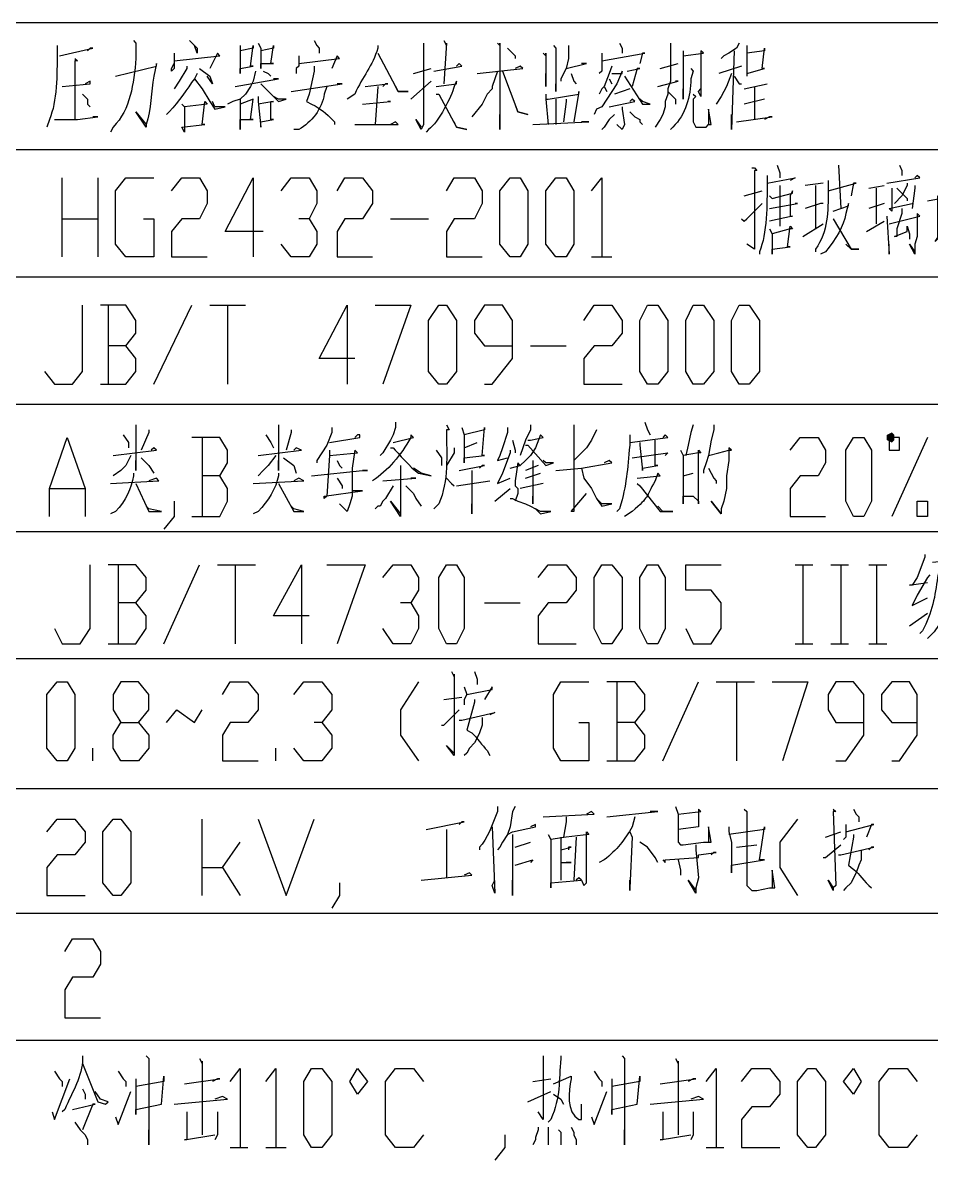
# Model space of a CAD drawing. Header units: millimetres. Extents: x 0 to 822, y 14 to 1153.
# Drawn here: x 626.3 to 690.6, y 757.9 to 838.4 of the extents above; entities that cross this region are included whole.
import ezdxf

# ---------------------------------------------------------------- set-up
doc = ezdxf.new("R2010")
doc.units = ezdxf.units.MM
doc.layers.add('1', color=7, linetype='Continuous')

msp = doc.modelspace()

# ---------------------------------------------------------------- hatches: boundary and pattern name
h = msp.add_hatch(color=0)
h.dxf.hatch_style = 2
h.paths.add_polyline_path([(687.78, 808.701732), (687.42, 808.881732), (687.42, 809.241732), (687.78, 809.421732), (687.96, 809.241732), (687.96, 808.881732)])

# ---------------------------------------------------------------- linework, layer by layer
at = {"layer": '1', "color": 0, "lineweight": 25}
for points in [[(819, 838.401732), (569.34, 838.401732)], [(638.1, 837.141732), (638.64, 836.601732), (638.64, 836.241732), (638.46, 836.781732)], [(642.96, 836.961732), (643.14, 836.601732), (643.14, 835.161732), (643.14, 835.521732), (644.04, 835.521732), (643.86, 835.521732), (644.04, 836.781732), (644.04, 836.601732), (643.14, 836.421732)], [(646.92, 837.141732), (647.1, 836.781732), (647.28, 836.601732), (647.28, 836.241732)], [(654.66, 836.961732), (654.66, 836.601732), (654.66, 831.561732), (654.66, 831.201732), (654.48, 830.841732), (654.12, 831.561732), (654.48, 831.021732)], [(656.1, 837.141732), (656.28, 836.781732), (656.28, 836.961732), (656.1, 834.081732)], [(659.88, 836.961732), (660.06, 836.781732), (660.06, 836.961732), (660.06, 830.841732), (660.06, 831.921732)], [(668.52, 836.961732), (668.7, 836.601732), (668.7, 836.241732)], [(672.12, 836.961732), (672.12, 836.781732), (672.12, 836.601732), (672.12, 835.521732), (672.12, 834.801732), (672.12, 834.261732), (671.94, 833.721732), (671.94, 833.361732), (671.76, 832.821732), (671.76, 832.461732), (671.58, 831.921732), (671.4, 831.561732), (671.04, 831.021732)], [(676.98, 836.961732), (676.8, 836.601732), (676.26, 836.241732), (675.9, 836.061732), (675.72, 835.881732)], [(628.92, 836.061732), (631.26, 836.601732), (631.08, 836.601732), (630.9, 836.421732)], [(637.02, 836.241732), (637.02, 835.881732), (637.02, 835.521732), (637.02, 835.161732), (636.84, 834.981732), (636.84, 835.161732), (637.02, 835.521732)], [(637.02, 835.701732), (640.26, 836.061732), (640.08, 836.241732), (639.54, 835.161732)], [(641.7, 836.781732), (641.7, 836.421732), (641.7, 836.061732), (641.7, 834.801732), (641.7, 835.161732), (642.6, 835.341732), (642.42, 835.341732), (642.6, 836.781732), (642.6, 836.601732), (641.7, 836.421732)], [(645.84, 836.061732), (645.84, 835.701732), (645.84, 835.341732), (645.66, 835.161732), (645.66, 834.801732)], [(645.84, 835.521732), (648.72, 835.881732), (648.54, 836.061732), (648.18, 835.161732)], [(651.42, 836.241732), (652.86, 833.541732), (653.58, 833.541732), (652.86, 833.541732), (652.68, 833.901732)], [(660.6, 836.601732), (660.96, 836.241732), (661.14, 836.061732), (661.14, 835.881732)], [(663.12, 836.241732), (663.3, 836.061732), (663.3, 836.241732), (663.3, 833.901732), (663.3, 834.801732)], [(663.84, 836.781732), (664.02, 836.601732), (664.02, 833.541732), (664.02, 834.081732)], [(664.92, 836.781732), (664.92, 836.421732), (664.92, 835.881732), (664.74, 835.161732), (664.38, 834.441732), (664.38, 834.261732)], [(667.26, 836.241732), (667.26, 835.881732), (667.26, 835.341732), (667.26, 834.981732), (667.08, 834.801732)], [(667.26, 835.701732), (670.32, 836.241732), (670.14, 836.241732), (669.96, 835.521732)], [(673.02, 836.421732), (673.02, 833.001732), (673.02, 833.721732)], [(673.02, 836.061732), (674.46, 836.241732), (674.28, 836.421732), (674.28, 836.241732), (674.28, 834.081732), (674.28, 833.181732), (674.1, 833.541732), (674.28, 833.721732)], [(676.62, 836.421732), (676.44, 830.841732), (676.44, 831.381732), (676.44, 831.921732)], [(677.52, 836.781732), (677.52, 836.241732), (677.52, 834.621732)], [(677.52, 834.801732), (678.78, 835.161732), (678.6, 835.161732), (678.78, 836.601732), (678.78, 836.421732), (677.52, 836.241732)], [(630, 835.881732), (630.18, 835.701732), (630, 835.701732), (630, 831.561732)], [(637.92, 835.341732), (637.92, 835.161732), (637.38, 834.261732), (637.02, 833.721732)], [(655.38, 834.981732), (657.36, 835.341732), (657.18, 835.521732), (657, 835.341732)], [(658.44, 834.801732), (661.68, 835.161732), (661.5, 835.341732), (661.14, 835.161732)], [(664.74, 835.161732), (666.18, 835.521732), (666, 835.521732), (665.82, 835.521732)], [(667.98, 835.341732), (667.8, 834.801732), (667.44, 833.901732), (667.26, 833.721732), (667.08, 833.361732)], [(671.4, 835.161732), (672.66, 835.521732)], [(677.16, 835.341732), (675.54, 834.801732)], [(638.46, 834.441732), (639, 833.721732), (639.54, 832.821732), (639.9, 832.281732), (640.62, 832.461732), (639.9, 832.461732), (639.72, 832.821732)], [(638.82, 835.161732), (639.54, 834.621732), (639.72, 834.081732), (639.36, 834.621732)], [(642.78, 834.981732), (642.6, 834.261732), (642.42, 833.901732), (642.06, 833.361732), (641.7, 833.001732), (641.16, 832.821732), (640.8, 832.641732)], [(641.34, 833.901732), (644.4, 834.441732), (644.4, 834.441732), (644.04, 834.441732)], [(643.32, 834.981732), (643.68, 834.801732), (643.86, 834.621732)], [(653.94, 834.801732), (655.2, 835.161732)], [(659.88, 834.981732), (659.52, 833.901732), (659.52, 833.721732), (659.16, 833.361732), (658.8, 832.641732), (658.08, 831.741732)], [(660.24, 834.981732), (661.32, 832.101732), (662.04, 831.921732), (661.32, 832.101732), (661.14, 832.641732)], [(665.1, 834.801732), (665.28, 834.261732), (665.46, 834.081732)], [(667.98, 834.801732), (668.7, 834.801732), (668.7, 834.981732), (668.34, 834.081732), (667.98, 833.541732), (667.62, 833.001732), (667.26, 832.461732), (666.9, 832.281732), (666.72, 831.921732)], [(667.8, 834.441732), (667.98, 834.081732)], [(668.88, 834.621732), (670.14, 832.641732), (670.68, 832.641732), (670.68, 832.641732), (670.14, 832.821732), (669.96, 833.001732)], [(669.06, 834.981732), (669.96, 835.161732), (669.78, 835.161732), (669.42, 833.901732)], [(676.44, 834.801732), (676.08, 833.901732), (675.72, 833.181732), (675.36, 832.641732)], [(676.62, 834.621732), (676.98, 834.081732), (677.16, 834.081732)], [(629.1, 833.901732), (631.08, 834.081732), (631.08, 834.261732), (630.72, 834.081732)], [(643.14, 834.081732), (644.4, 832.821732), (644.94, 833.001732), (644.4, 833.001732), (644.04, 833.181732)], [(645.3, 833.541732), (648.9, 834.081732), (648.72, 834.081732), (648.54, 834.081732)], [(650.52, 833.901732), (652.14, 834.081732), (651.96, 834.081732), (651.78, 833.901732)], [(651.42, 833.901732), (651.24, 831.201732)], [(653.76, 833.001732), (655.2, 834.261732)], [(667.44, 833.901732), (667.62, 833.541732)], [(669.24, 833.721732), (668.16, 833.361732)], [(671.22, 833.901732), (672.66, 834.261732), (672.48, 834.261732), (672.48, 834.261732)], [(677.34, 833.721732), (678.96, 834.081732)], [(678.06, 833.901732), (678.06, 831.561732)], [(630.54, 833.361732), (630.9, 833.001732), (630.9, 832.641732), (631.08, 832.461732)], [(637.56, 832.641732), (637.74, 832.461732), (637.74, 831.021732), (637.74, 830.661732), (637.56, 831.021732), (639.18, 831.201732), (639, 831.201732), (639.18, 832.821732), (639.36, 832.641732), (637.74, 832.461732)], [(641.7, 833.001732), (641.7, 832.641732), (641.7, 831.921732), (641.7, 830.841732), (641.7, 831.561732), (642.6, 831.561732), (642.42, 831.561732), (642.6, 833.001732), (642.6, 833.001732), (641.7, 832.641732)], [(642.96, 833.181732), (642.96, 832.821732), (643.14, 831.021732), (643.14, 831.381732), (644.04, 831.561732), (643.86, 831.561732), (643.86, 832.821732), (644.04, 832.821732), (642.96, 832.641732)], [(650.34, 832.641732), (652.32, 832.821732), (652.14, 832.821732), (652.14, 832.821732)], [(655.56, 833.361732), (655.74, 833.361732), (657, 831.021732), (657.72, 830.841732), (657, 831.021732), (656.82, 831.381732)], [(663.3, 833.001732), (663.48, 833.001732), (665.64, 833.361732), (665.64, 833.541732), (665.28, 831.381732)], [(663.3, 833.361732), (663.3, 833.001732), (663.48, 831.201732)], [(664.02, 833.001732), (664.02, 832.821732), (664.02, 831.201732)], [(664.74, 833.001732), (664.74, 832.821732), (664.56, 831.381732)], [(667.8, 832.461732), (669.6, 832.821732), (669.42, 833.001732), (669.24, 832.821732)], [(671.94, 833.541732), (672.48, 833.001732), (672.48, 832.641732)], [(673.74, 833.361732), (673.92, 833.181732), (673.74, 833.001732), (673.74, 831.561732), (673.74, 831.381732), (673.92, 831.021732), (674.64, 831.021732), (674.82, 831.201732), (675, 831.201732), (674.82, 832.281732), (674.82, 831.201732)], [(678.78, 833.001732), (677.34, 832.641732)], [(668.7, 832.461732), (668.7, 832.281732), (668.88, 831.201732), (668.7, 830.841732), (668.34, 831.201732), (668.7, 830.841732)], [(669.24, 832.101732), (669.6, 831.741732), (669.96, 831.561732), (669.96, 831.381732), (670.14, 831.201732)], [(628.56, 831.561732), (630.18, 831.561732), (631.62, 831.741732), (631.62, 831.741732), (631.26, 831.741732)], [(649.8, 831.201732), (652.86, 831.201732), (652.68, 831.381732), (652.32, 831.201732)], [(662.4, 831.201732), (666.36, 831.381732), (666.18, 831.381732), (665.82, 831.381732)], [(668.16, 831.921732), (667.8, 831.561732), (667.44, 831.021732), (667.26, 830.841732)], [(676.8, 831.381732), (679.32, 831.741732), (679.14, 831.741732), (678.78, 831.561732)], [(819, 829.401732), (569.34, 829.401732)], [(677.88, 828.141732), (678.06, 828.141732), (678.24, 827.961732), (678.06, 827.961732), (678.06, 822.741732), (678.06, 822.381732), (677.52, 822.741732)], [(679.68, 828.321732), (679.86, 827.781732), (679.86, 827.421732)], [(684, 828.321732), (684.18, 825.261732)], [(688.32, 828.321732), (688.5, 827.961732), (688.5, 827.601732)], [(629.1, 821.841732), (629.1, 827.421732)], [(631.62, 827.421732), (631.62, 821.841732)], [(634.86, 824.541732), (635.58, 824.541732), (635.58, 821.841732), (633.6, 821.841732), (632.88, 822.741732), (632.88, 826.521732), (633.6, 827.421732), (635.58, 827.421732)], [(636.84, 826.521732), (637.56, 827.421732), (638.82, 827.421732), (639.36, 826.521732), (639.36, 825.621732), (638.82, 824.541732), (637.56, 824.541732), (636.84, 823.641732), (636.84, 821.841732), (639.36, 821.841732)], [(643.32, 823.641732), (640.62, 823.641732), (642.6, 827.421732), (642.6, 821.841732)], [(644.58, 826.521732), (645.3, 827.421732), (646.56, 827.421732), (647.1, 826.521732), (647.1, 825.621732), (646.56, 824.541732), (645.84, 824.541732)], [(648.54, 826.521732), (649.08, 827.421732), (650.34, 827.421732), (651.06, 826.521732), (651.06, 825.621732), (650.34, 824.541732), (649.08, 824.541732), (648.54, 823.641732), (648.54, 821.841732), (651.06, 821.841732)], [(656.28, 826.521732), (656.82, 827.421732), (658.26, 827.421732), (658.8, 826.521732), (658.8, 825.621732), (658.26, 824.541732), (656.82, 824.541732), (656.28, 823.641732), (656.28, 821.841732), (658.8, 821.841732)], [(660.78, 821.841732), (660.06, 822.741732), (660.06, 826.521732), (660.78, 827.421732), (661.5, 827.421732), (662.04, 826.521732), (662.04, 822.741732), (661.5, 821.841732), (660.78, 821.841732)], [(664.02, 821.841732), (663.3, 822.741732), (663.3, 826.521732), (664.02, 827.421732), (664.74, 827.421732), (665.28, 826.521732), (665.28, 822.741732), (664.74, 821.841732), (664.02, 821.841732)], [(666.54, 826.521732), (667.26, 827.421732), (667.26, 821.841732)], [(678.96, 827.061732), (680.94, 827.421732), (680.94, 827.421732), (680.58, 827.241732)], [(687.42, 827.061732), (689.76, 827.421732), (689.58, 827.601732), (689.4, 827.421732)], [(677.34, 826.161732), (678.6, 826.521732)], [(679.14, 826.161732), (679.32, 825.981732), (679.32, 825.981732), (680.76, 826.341732), (680.76, 826.521732), (680.58, 826.161732), (680.58, 824.721732), (680.76, 824.721732), (679.14, 824.361732)], [(679.86, 826.881732), (679.86, 826.701732), (679.86, 824.001732)], [(682.92, 827.061732), (681.66, 826.881732)], [(682.38, 826.881732), (682.38, 823.821732)], [(683.28, 826.521732), (685.26, 827.061732), (685.08, 827.061732), (684.9, 826.161732)], [(686.16, 826.701732), (687.24, 826.881732)], [(686.7, 824.181732), (686.7, 826.701732)], [(687.78, 826.701732), (687.78, 825.081732), (687.6, 825.261732), (689.22, 825.621732)], [(688.86, 827.061732), (688.86, 826.881732), (688.5, 826.161732), (687.96, 825.621732)], [(688.14, 826.701732), (688.68, 826.161732), (688.86, 825.981732), (688.86, 825.801732)], [(689.4, 826.881732), (689.4, 826.701732), (689.22, 825.261732)], [(677.16, 824.541732), (677.34, 824.361732), (677.52, 824.541732), (678.6, 825.621732)], [(679.14, 825.261732), (681.12, 825.621732), (680.94, 825.621732)], [(682.92, 825.621732), (682.74, 825.621732), (681.66, 825.261732)], [(687.24, 825.621732), (686.16, 825.261732)], [(690.3, 825.801732), (691.2, 825.981732), (691.02, 826.161732), (691.02, 825.801732), (691.02, 823.101732), (690.84, 822.921732), (691.56, 824.001732)], [(687.42, 824.721732), (687.6, 822.021732), (687.6, 822.741732)], [(687.6, 824.181732), (689.76, 824.721732), (689.58, 824.901732), (689.58, 824.541732), (689.58, 823.281732), (689.4, 822.741732), (689.4, 822.201732), (689.4, 822.021732), (689.04, 822.741732), (689.4, 822.201732)], [(688.5, 825.261732), (688.5, 824.901732), (688.14, 823.821732), (688.14, 823.281732), (687.96, 823.281732), (688.86, 823.641732), (688.86, 824.001732), (689.04, 823.461732), (689.04, 823.101732)], [(629.1, 824.541732), (631.62, 824.541732)], [(646.56, 824.541732), (647.1, 823.641732), (647.1, 822.741732), (646.56, 821.841732), (645.3, 821.841732), (644.58, 822.741732)], [(652.32, 824.541732), (655.02, 824.541732)], [(679.14, 823.821732), (679.32, 823.461732), (679.32, 822.021732), (679.32, 822.381732), (679.32, 822.381732), (680.58, 822.561732), (680.4, 822.561732), (680.58, 824.001732), (680.76, 823.821732), (680.58, 823.821732), (679.32, 823.461732)], [(681.48, 823.281732), (682.92, 824.181732)], [(683.64, 824.541732), (683.64, 824.541732), (684.9, 822.381732), (685.44, 822.381732), (684.9, 822.381732), (684.54, 822.741732)], [(685.98, 823.641732), (687.24, 824.361732)], [(666.54, 821.841732), (667.98, 821.841732)], [(819, 820.401732), (569.34, 820.401732)], [(627.84, 813.741732), (628.56, 812.841732), (629.82, 812.841732), (630.54, 813.741732), (630.54, 818.421732)], [(633.6, 815.541732), (634.32, 816.441732), (634.32, 817.341732), (633.6, 818.421732), (631.8, 818.421732)], [(632.34, 818.421732), (632.34, 812.841732)], [(635.58, 812.841732), (638.28, 818.421732)], [(639.54, 818.421732), (642.06, 818.421732)], [(640.8, 818.421732), (640.8, 812.841732)], [(649.8, 814.641732), (647.28, 814.641732), (649.26, 818.421732), (649.26, 812.841732)], [(651.24, 818.421732), (653.76, 818.421732), (651.78, 812.841732)], [(655.74, 812.841732), (655.02, 813.741732), (655.02, 817.341732), (655.74, 818.421732), (656.28, 818.421732), (657, 817.341732), (657, 813.741732), (656.28, 812.841732), (655.74, 812.841732)], [(658.98, 812.841732), (659.52, 812.841732), (660.96, 814.641732), (660.96, 817.341732), (660.24, 818.421732), (658.98, 818.421732), (658.26, 817.341732), (658.26, 816.441732), (658.98, 815.541732), (660.96, 815.541732)], [(666, 817.341732), (666.72, 818.421732), (667.98, 818.421732), (668.7, 817.341732), (668.7, 816.441732), (667.98, 815.541732), (666.72, 815.541732), (666, 814.641732), (666, 812.841732), (668.7, 812.841732)], [(670.5, 812.841732), (669.96, 813.741732), (669.96, 817.341732), (670.5, 818.421732), (671.22, 818.421732), (671.94, 817.341732), (671.94, 813.741732), (671.22, 812.841732), (670.5, 812.841732)], [(673.74, 812.841732), (673.2, 813.741732), (673.2, 817.341732), (673.74, 818.421732), (674.46, 818.421732), (675.18, 817.341732), (675.18, 813.741732), (674.46, 812.841732), (673.74, 812.841732)], [(676.98, 812.841732), (676.44, 813.741732), (676.44, 817.341732), (676.98, 818.421732), (677.7, 818.421732), (678.42, 817.341732), (678.42, 813.741732), (677.7, 812.841732), (676.98, 812.841732)], [(631.8, 812.841732), (633.6, 812.841732), (634.32, 813.741732), (634.32, 814.641732), (633.6, 815.541732), (632.34, 815.541732)], [(662.22, 815.541732), (664.74, 815.541732)], [(819, 811.401732), (569.34, 811.401732)], [(634.32, 809.961732), (634.32, 809.601732), (634.32, 806.721732), (634.32, 807.081732), (634.32, 807.441732)], [(635.22, 809.601732), (635.22, 809.421732), (634.68, 808.161732)], [(644.4, 809.961732), (644.4, 809.601732), (644.4, 806.721732), (644.4, 807.081732), (644.4, 807.441732)], [(645.3, 809.601732), (645.3, 809.421732), (644.94, 808.161732)], [(648.18, 809.781732), (648.18, 809.421732), (647.82, 808.521732), (647.46, 807.981732), (647.1, 807.441732), (647.1, 807.261732)], [(652.68, 810.141732), (652.68, 809.781732), (652.5, 809.241732), (652.32, 808.881732), (651.78, 807.981732), (651.6, 807.801732)], [(657.36, 809.781732), (657.54, 809.241732), (657.54, 807.261732), (657.54, 807.621732), (658.98, 807.801732), (658.8, 807.801732), (658.98, 809.781732), (658.98, 809.601732), (657.54, 809.241732)], [(660.6, 809.781732), (660.6, 809.421732), (660.24, 808.341732), (660.06, 807.801732), (659.88, 807.441732), (660.6, 807.621732)], [(662.22, 809.961732), (662.22, 809.601732), (661.86, 808.881732), (661.68, 808.341732), (661.5, 807.801732)], [(665.28, 809.961732), (665.28, 809.601732), (665.28, 803.841732), (665.1, 803.841732), (666.18, 805.101732)], [(666.9, 809.601732), (666.54, 808.881732), (666.18, 808.341732), (665.64, 807.801732), (665.28, 807.441732)], [(670.32, 810.141732), (670.5, 809.601732), (670.68, 809.241732)], [(673.74, 809.961732), (673.56, 809.421732), (673.38, 808.521732), (673.2, 807.801732)], [(675.18, 809.961732), (675.18, 809.601732), (675, 808.881732), (674.82, 807.801732), (674.64, 807.261732), (674.46, 806.721732), (674.46, 806.541732)], [(628.2, 803.481732), (628.2, 805.461732), (629.46, 809.061732), (630.72, 805.461732), (630.72, 803.481732)], [(633.42, 809.241732), (633.78, 808.701732), (633.78, 808.341732)], [(640.26, 806.361732), (640.8, 807.261732), (640.8, 808.161732), (640.26, 809.061732), (638.28, 809.061732)], [(639, 809.061732), (639, 803.481732)], [(643.5, 809.241732), (643.86, 808.701732), (644.04, 808.341732)], [(648, 808.701732), (650.16, 809.061732), (650.16, 809.241732), (649.98, 809.241732), (649.8, 809.061732)], [(657.54, 808.341732), (658.44, 808.701732)], [(660.96, 808.881732), (661.14, 808.161732), (661.14, 807.981732)], [(662.04, 808.881732), (662.22, 808.881732), (663.12, 809.061732), (662.94, 809.241732), (662.58, 808.341732), (662.22, 807.801732), (661.86, 807.441732), (661.5, 807.081732)], [(669.24, 808.701732), (671.94, 809.061732), (671.76, 809.241732), (671.58, 809.061732)], [(669.96, 808.701732), (669.96, 808.521732), (670.14, 806.721732), (670.14, 806.901732), (671.22, 807.081732), (671.04, 807.081732), (671.04, 808.701732), (671.04, 808.881732)], [(680.58, 808.161732), (681.3, 809.061732), (682.56, 809.061732), (683.1, 808.161732), (683.1, 807.261732), (682.56, 806.361732), (681.3, 806.361732), (680.58, 805.461732), (680.58, 803.481732), (683.1, 803.481732)], [(685.08, 803.481732), (684.54, 804.561732), (684.54, 808.161732), (685.08, 809.061732), (685.8, 809.061732), (686.34, 808.161732), (686.34, 804.561732), (685.8, 803.481732), (685.08, 803.481732)], [(688.32, 809.061732), (687.6, 809.061732), (687.6, 808.161732), (688.32, 808.161732), (688.32, 809.061732)], [(690.3, 809.061732), (687.78, 803.481732)], [(632.7, 807.801732), (635.76, 808.161732), (635.58, 808.341732), (635.4, 808.161732)], [(642.96, 807.801732), (646.02, 808.161732), (645.66, 808.341732), (645.48, 808.161732)], [(648, 808.161732), (648, 807.801732), (647.82, 804.921732), (647.64, 804.741732), (647.64, 804.921732), (650.34, 805.281732), (650.16, 805.281732), (649.62, 805.281732)], [(648, 807.801732), (649.98, 807.981732), (649.8, 808.161732), (649.62, 806.901732), (649.62, 804.921732), (649.44, 804.381732), (649.26, 803.841732), (648.72, 804.381732), (649.26, 803.841732)], [(655.56, 808.161732), (655.92, 807.621732), (655.92, 807.441732), (655.92, 807.081732)], [(656.82, 808.341732), (656.82, 807.981732), (656.28, 807.081732)], [(660.78, 808.161732), (660.78, 807.981732), (660.24, 806.541732), (659.88, 805.821732), (659.88, 805.821732), (660.78, 806.181732)], [(661.86, 808.521732), (662.04, 808.521732), (663.3, 807.081732), (663.84, 807.261732), (663.3, 807.261732), (663.12, 807.441732)], [(669.42, 807.621732), (671.94, 807.981732), (671.94, 807.981732), (671.76, 807.801732)], [(672.84, 808.161732), (673.02, 807.801732), (673.02, 804.381732), (673.02, 804.921732), (673.74, 804.921732), (674.1, 804.561732), (674.1, 804.381732), (674.1, 805.821732), (674.1, 807.981732), (674.1, 808.161732), (674.28, 807.981732), (674.1, 807.981732), (673.02, 807.801732)], [(674.82, 807.801732), (675.54, 807.981732), (676.26, 808.161732), (676.44, 808.161732), (676.26, 808.341732), (676.26, 807.441732), (676.08, 806.361732), (676.08, 805.461732), (675.9, 804.561732), (675.72, 804.021732), (675.72, 803.661732), (675, 804.561732), (675.72, 803.661732)], [(633.96, 807.801732), (633.6, 807.081732), (633.24, 806.721732), (632.7, 806.361732)], [(634.68, 807.621732), (635.22, 807.081732), (635.58, 806.541732)], [(644.22, 807.801732), (643.68, 807.081732), (643.32, 806.721732), (642.96, 806.361732)], [(644.76, 807.621732), (645.48, 807.081732), (645.66, 806.541732)], [(648.54, 807.441732), (648.72, 807.081732), (648.9, 806.901732)], [(653.04, 807.081732), (653.04, 803.481732), (652.32, 804.561732), (653.04, 803.661732)], [(653.04, 807.081732), (653.04, 807.081732)], [(657.18, 806.721732), (658.98, 807.081732), (658.8, 807.081732), (658.62, 806.901732)], [(660.78, 806.901732), (661.5, 807.081732), (661.32, 807.261732), (661.14, 806.001732), (661.14, 805.821732), (661.14, 805.641732), (661.32, 805.461732), (661.32, 805.101732), (661.14, 804.561732)], [(662.76, 807.081732), (661.86, 806.721732)], [(662.4, 807.441732), (662.4, 804.381732), (662.4, 804.741732), (662.4, 804.921732)], [(664.02, 806.721732), (665.82, 806.901732), (667.98, 807.261732), (667.8, 807.441732), (667.44, 807.261732)], [(638.28, 803.481732), (640.26, 803.481732), (640.8, 804.561732), (640.8, 805.461732), (640.26, 806.361732), (639, 806.361732)], [(646.74, 806.361732), (650.34, 806.721732), (650.7, 806.721732), (650.52, 806.721732), (650.34, 806.721732)], [(658.08, 806.721732), (658.08, 803.661732), (658.08, 804.021732), (658.08, 804.381732)], [(661.86, 806.181732), (662.94, 806.541732)], [(665.82, 806.901732), (666, 806.181732), (666.54, 805.461732), (666.9, 804.741732), (667.26, 804.201732), (667.98, 804.381732), (667.26, 804.381732)], [(673.02, 806.361732), (673.74, 806.541732)], [(674.82, 806.901732), (675.18, 806.181732), (675.36, 806.001732), (675.36, 805.821732)], [(628.2, 805.461732), (630.72, 805.461732)], [(632.52, 805.821732), (635.94, 806.001732), (635.76, 806.181732), (635.22, 806.001732)], [(634.32, 805.821732), (635.22, 803.841732), (636.12, 803.841732), (635.22, 804.021732), (635.04, 804.201732)], [(642.6, 805.821732), (646.2, 806.001732), (645.84, 806.181732), (645.48, 806.001732)], [(644.4, 805.821732), (645.48, 803.841732), (646.2, 803.841732), (645.48, 804.021732), (645.3, 804.201732)], [(648.54, 806.181732), (648.9, 805.641732), (648.9, 805.461732)], [(652.5, 805.641732), (651.96, 804.741732), (651.78, 804.561732), (651.6, 804.201732), (651.42, 804.201732), (651.24, 804.021732)], [(651.78, 806.001732), (654.12, 806.181732), (653.94, 806.181732), (653.76, 806.181732)], [(653.4, 805.641732), (653.94, 805.101732), (654.12, 804.741732), (654.48, 804.201732)], [(656.28, 806.181732), (656.64, 805.821732), (656.82, 805.641732)], [(657, 805.641732), (659.34, 806.001732)], [(659.7, 804.561732), (660.78, 805.461732)], [(663.12, 805.821732), (661.5, 805.461732)], [(669.78, 805.821732), (669.96, 805.641732), (671.4, 803.841732), (672.3, 803.841732), (672.3, 803.841732), (671.58, 803.841732), (671.22, 804.201732)], [(660.78, 804.741732), (660.96, 804.741732), (661.32, 804.561732), (661.86, 804.381732), (662.22, 804.201732), (662.58, 804.021732), (662.94, 803.661732), (663.66, 803.841732), (662.94, 803.841732), (662.58, 804.021732)], [(666.9, 804.741732), (667.26, 804.381732)], [(637.02, 804.561732), (637.02, 803.481732), (636.3, 802.581732)], [(690.3, 803.481732), (689.58, 803.481732), (689.58, 804.561732), (690.3, 804.561732), (690.3, 803.481732)], [(819, 802.401732), (600.48, 802.401732)], [(690.12, 800.781732), (690.12, 800.601732), (689.58, 799.161732), (689.22, 798.621732), (689.04, 798.621732), (690.3, 798.801732)], [(628.56, 795.561732), (629.1, 794.481732), (630.36, 794.481732), (631.08, 795.561732), (631.08, 800.061732)], [(634.32, 797.361732), (635.04, 798.261732), (635.04, 799.161732), (634.32, 800.061732), (632.34, 800.061732)], [(633.06, 800.061732), (633.06, 794.481732)], [(636.3, 794.481732), (638.82, 800.061732)], [(640.08, 800.061732), (642.78, 800.061732)], [(641.34, 800.061732), (641.34, 794.481732)], [(646.56, 796.461732), (644.04, 796.461732), (646.02, 800.061732), (646.02, 794.481732)], [(647.82, 800.061732), (650.52, 800.061732), (648.54, 794.481732)], [(651.78, 799.161732), (652.5, 800.061732), (653.76, 800.061732), (654.3, 799.161732), (654.3, 798.261732), (653.76, 797.361732), (653.04, 797.361732)], [(656.28, 794.481732), (655.74, 795.561732), (655.74, 799.161732), (656.28, 800.061732), (657, 800.061732), (657.54, 799.161732), (657.54, 795.561732), (657, 794.481732), (656.28, 794.481732)], [(662.76, 799.161732), (663.48, 800.061732), (664.74, 800.061732), (665.46, 799.161732), (665.46, 798.261732), (664.74, 797.361732), (663.48, 797.361732), (662.76, 796.461732), (662.76, 794.481732), (665.46, 794.481732)], [(667.26, 794.481732), (666.72, 795.561732), (666.72, 799.161732), (667.26, 800.061732), (667.98, 800.061732), (668.7, 799.161732), (668.7, 795.561732), (667.98, 794.481732), (667.26, 794.481732)], [(670.5, 794.481732), (669.96, 795.561732), (669.96, 799.161732), (670.5, 800.061732), (671.22, 800.061732), (671.76, 799.161732), (671.76, 795.561732), (671.22, 794.481732), (670.5, 794.481732)], [(673.2, 795.561732), (673.74, 794.481732), (675, 794.481732), (675.72, 795.561732), (675.72, 797.361732), (675, 798.261732), (673.2, 798.261732), (673.2, 800.061732), (675.72, 800.061732)], [(680.94, 800.061732), (682.2, 800.061732)], [(681.48, 800.061732), (681.48, 794.481732)], [(683.46, 800.061732), (684.72, 800.061732)], [(684.18, 800.061732), (684.18, 794.481732)], [(686.16, 800.061732), (687.42, 800.061732)], [(686.7, 800.061732), (686.7, 794.481732)], [(690.48, 799.341732), (690.3, 799.161732), (689.58, 797.901732), (689.22, 797.181732), (689.22, 797.181732), (690.3, 797.721732)], [(632.34, 794.481732), (634.32, 794.481732), (635.04, 795.561732), (635.04, 796.461732), (634.32, 797.361732), (633.06, 797.361732)], [(653.76, 797.361732), (654.3, 796.461732), (654.3, 795.561732), (653.76, 794.481732), (652.5, 794.481732), (651.78, 795.561732)], [(658.98, 797.361732), (661.5, 797.361732)], [(689.04, 795.741732), (690.3, 796.641732)], [(680.94, 794.481732), (682.2, 794.481732)], [(683.46, 794.481732), (684.72, 794.481732)], [(686.16, 794.481732), (687.42, 794.481732)], [(819, 793.401732), (569.34, 793.401732)], [(628.74, 786.201732), (628.02, 787.101732), (628.02, 790.881732), (628.74, 791.781732), (629.46, 791.781732), (630, 790.881732), (630, 787.101732), (629.46, 786.201732), (628.74, 786.201732)], [(633.24, 786.201732), (632.7, 787.101732), (632.7, 788.001732), (633.24, 788.901732), (634.5, 788.901732), (635.22, 789.801732), (635.22, 790.881732), (634.5, 791.781732), (633.24, 791.781732), (632.7, 790.881732), (632.7, 789.801732), (633.24, 788.901732)], [(640.44, 790.881732), (640.98, 791.781732), (642.24, 791.781732), (642.96, 790.881732), (642.96, 789.801732), (642.24, 788.901732), (640.98, 788.901732), (640.44, 788.001732), (640.44, 786.201732), (642.96, 786.201732)], [(645.48, 790.881732), (646.2, 791.781732), (647.46, 791.781732), (648.18, 790.881732), (648.18, 789.801732), (647.46, 788.901732), (646.92, 788.901732)], [(654.3, 791.781732), (653.04, 789.801732), (653.04, 788.001732), (654.3, 786.201732)], [(656.64, 792.501732), (656.82, 792.141732), (656.82, 792.321732), (656.82, 786.921732), (656.82, 786.741732), (656.82, 786.561732), (656.28, 787.281732), (656.82, 786.741732)], [(658.26, 792.501732), (658.44, 791.961732), (658.44, 791.781732), (658.44, 791.601732)], [(665.64, 788.901732), (666.36, 788.901732), (666.36, 786.201732), (664.38, 786.201732), (663.84, 787.101732), (663.84, 790.881732), (664.38, 791.781732), (666.36, 791.781732)], [(669.6, 788.901732), (670.32, 789.801732), (670.32, 790.881732), (669.6, 791.781732), (667.62, 791.781732)], [(668.34, 791.781732), (668.34, 786.201732)], [(671.58, 786.201732), (674.1, 791.781732)], [(675.36, 791.781732), (678.06, 791.781732)], [(676.8, 791.781732), (676.8, 786.201732)], [(679.32, 791.781732), (681.84, 791.781732), (680.04, 786.201732)], [(683.82, 786.201732), (684.54, 786.201732), (685.8, 788.001732), (685.8, 790.881732), (685.08, 791.781732), (683.82, 791.781732), (683.28, 790.881732), (683.28, 789.801732), (683.82, 788.901732), (685.8, 788.901732)], [(687.78, 786.201732), (688.32, 786.201732), (689.58, 788.001732), (689.58, 790.881732), (689.04, 791.781732), (687.78, 791.781732), (687.06, 790.881732), (687.06, 789.801732), (687.78, 788.901732), (689.58, 788.901732)], [(657.54, 791.421732), (657.72, 790.881732), (657.54, 790.521732), (657.54, 790.341732), (657.54, 790.161732)], [(657.72, 790.881732), (659.52, 791.241732), (659.52, 791.421732), (658.98, 790.521732)], [(656.1, 790.521732), (657.36, 790.701732)], [(636.48, 788.901732), (637.2, 789.801732), (638.46, 788.901732), (639, 789.801732)], [(655.92, 788.721732), (656.1, 788.721732), (657.18, 789.801732)], [(657.18, 789.081732), (657.36, 789.081732), (657.36, 789.081732), (659.7, 789.621732), (659.34, 789.441732)], [(634.5, 788.901732), (635.22, 788.001732), (635.22, 787.101732), (634.5, 786.201732), (633.24, 786.201732)], [(647.46, 788.901732), (648.18, 788.001732), (648.18, 787.101732), (647.46, 786.201732), (646.2, 786.201732), (645.48, 787.101732)], [(658.8, 789.261732), (658.8, 788.721732), (658.62, 788.181732), (658.44, 787.821732), (658.26, 787.461732), (657.9, 787.101732), (657.72, 786.741732), (657.54, 786.561732)], [(667.62, 786.201732), (669.6, 786.201732), (670.32, 787.101732), (670.32, 788.001732), (669.6, 788.901732), (668.34, 788.901732)], [(631.26, 786.201732), (631.26, 787.101732)], [(644.22, 786.201732), (644.22, 787.101732)], [(819, 784.221732), (569.34, 784.221732)], [(661.14, 782.961732), (660.96, 782.601732), (660.78, 781.521732), (660.6, 780.981732), (660.24, 780.441732), (660.06, 780.081732), (659.88, 779.901732)], [(672.48, 782.961732), (672.66, 782.421732), (672.66, 780.441732), (672.66, 780.441732), (672.84, 780.261732), (673.02, 780.261732), (674.46, 780.441732), (674.64, 780.441732), (674.82, 780.441732), (675, 780.441732), (674.82, 781.521732), (674.82, 780.441732)], [(663.12, 782.241732), (666.72, 782.421732), (666.54, 782.601732), (666.18, 782.421732)], [(664.74, 782.241732), (664.74, 781.881732), (664.56, 780.801732)], [(667.62, 782.241732), (671.22, 782.601732), (671.22, 782.601732), (670.68, 782.601732)], [(672.66, 782.421732), (674.28, 782.601732), (674.1, 782.781732), (674.1, 782.601732), (674.1, 781.521732), (674.1, 781.521732), (672.66, 781.341732)], [(677.34, 782.781732), (677.52, 782.601732), (677.52, 782.601732), (677.52, 781.341732), (677.52, 779.181732), (677.52, 778.281732), (677.52, 777.741732), (677.52, 777.381732), (677.7, 777.201732), (677.88, 777.021732), (678.24, 777.021732), (679.14, 777.201732), (679.32, 777.201732), (679.5, 777.201732), (679.32, 778.461732), (679.32, 777.201732)], [(683.64, 782.781732), (683.82, 782.601732), (683.64, 782.601732), (683.82, 777.381732), (683.64, 777.201732), (683.64, 777.021732), (683.28, 777.741732), (683.64, 777.201732)], [(685.08, 782.781732), (685.26, 782.421732), (685.44, 782.241732), (685.44, 781.881732)], [(628.02, 781.161732), (628.74, 782.061732), (630, 782.061732), (630.72, 781.161732), (630.72, 780.441732), (630, 779.541732), (628.74, 779.541732), (628.02, 778.641732), (628.02, 776.661732), (630.72, 776.661732)], [(632.7, 776.661732), (631.98, 777.561732), (631.98, 781.161732), (632.7, 782.061732), (633.24, 782.061732), (633.96, 781.161732), (633.96, 777.561732), (633.24, 776.661732), (632.7, 776.661732)], [(639, 776.661732), (639, 782.061732)], [(642.96, 782.061732), (644.94, 776.661732), (646.92, 782.061732)], [(654.84, 781.341732), (657.54, 781.881732), (657.36, 781.881732), (657.18, 781.701732)], [(656.28, 781.341732), (656.28, 780.981732), (656.28, 777.921732)], [(659.52, 781.521732), (659.7, 776.841732), (659.52, 777.381732), (659.7, 777.741732)], [(660.6, 780.981732), (660.96, 781.161732), (662.58, 781.521732), (662.58, 781.701732), (662.22, 781.521732)], [(676.26, 781.521732), (676.26, 781.161732), (676.44, 780.441732), (676.44, 779.541732), (676.44, 778.281732), (676.44, 778.821732), (678.78, 779.181732), (678.42, 779.181732), (678.78, 781.521732), (678.78, 781.341732), (676.26, 780.981732)], [(681.12, 782.061732), (679.86, 780.441732), (679.86, 778.641732), (681.12, 776.661732)], [(684.54, 781.701732), (684.54, 781.161732), (684.54, 780.801732), (684.36, 780.621732), (684.36, 780.621732)], [(684.54, 781.161732), (686.52, 781.701732), (686.34, 781.701732), (685.98, 780.801732)], [(660.96, 780.981732), (660.96, 778.461732), (660.96, 776.661732), (660.96, 777.021732), (660.96, 777.741732)], [(663.48, 780.981732), (663.66, 780.621732), (663.66, 778.461732), (663.66, 777.201732), (663.66, 777.561732), (665.82, 777.741732), (665.64, 777.921732), (665.46, 777.741732)], [(665.82, 777.741732), (666, 777.381732), (666.18, 777.561732), (666.18, 779.361732), (666.18, 781.161732), (666.36, 780.981732), (664.74, 780.801732), (663.66, 780.621732)], [(664.38, 780.801732), (664.38, 777.741732)], [(665.46, 780.801732), (665.28, 777.741732)], [(669.24, 781.161732), (669.42, 780.801732), (669.24, 777.201732), (669.24, 777.021732), (669.24, 777.381732), (669.24, 777.741732)], [(683.1, 780.801732), (684.18, 781.161732)], [(639, 778.641732), (640.44, 778.641732), (641.7, 780.441732)], [(661.14, 780.081732), (662.22, 780.441732)], [(664.38, 779.901732), (665.1, 780.081732), (664.92, 780.081732), (664.92, 779.901732)], [(671.22, 779.001732), (671.04, 779.361732), (670.5, 780.081732), (669.96, 780.441732)], [(671.58, 779.181732), (671.76, 779.001732), (671.76, 779.181732), (674.1, 779.361732), (674.1, 779.541732), (675.36, 779.721732), (675.18, 779.721732), (675, 779.541732)], [(673.92, 780.261732), (673.92, 779.901732), (674.1, 777.921732), (673.92, 777.201732), (673.92, 776.841732), (673.38, 777.741732), (673.92, 777.021732), (673.92, 777.201732)], [(676.8, 780.081732), (678.24, 780.261732)], [(682.92, 779.361732), (683.1, 779.361732), (684.18, 780.261732)], [(684, 779.541732), (684.18, 779.541732), (684.18, 779.541732), (686.52, 780.081732), (686.34, 780.081732), (686.16, 779.901732)], [(685.62, 779.901732), (685.62, 779.181732), (685.44, 778.821732), (685.26, 778.281732), (685.08, 777.921732), (684.9, 777.561732), (684.54, 777.201732), (684.36, 777.021732)], [(661.14, 778.821732), (662.4, 779.181732), (662.4, 779.181732), (662.22, 779.001732)], [(664.38, 779.001732), (665.1, 779.001732), (664.92, 779.001732), (664.74, 779.001732)], [(672.66, 779.181732), (672.84, 778.461732), (672.84, 778.101732)], [(640.44, 778.641732), (641.7, 776.661732)], [(654.48, 777.741732), (658.08, 778.101732), (657.9, 778.281732), (657.54, 778.101732)], [(648.72, 777.561732), (648.72, 776.661732), (648.18, 775.761732)], [(819, 775.401732), (569.34, 775.401732)], [(629.28, 772.701732), (629.82, 773.601732), (631.26, 773.601732), (631.8, 772.701732), (631.8, 771.801732), (631.26, 770.901732), (629.82, 770.901732), (629.28, 770.001732), (629.28, 768.021732), (631.8, 768.021732)], [(819, 766.401732), (569.34, 766.401732)], [(635.04, 765.321732), (635.22, 765.141732), (635.22, 765.141732), (635.22, 759.021732), (635.22, 760.101732)], [(663.12, 765.321732), (663.12, 760.821732), (662.76, 761.361732)], [(668.7, 765.321732), (668.88, 765.141732), (668.88, 765.141732), (668.88, 759.021732), (668.88, 760.101732)], [(630.54, 764.781732), (631.62, 762.081732), (632.16, 761.901732), (632.34, 762.081732), (631.8, 762.261732), (631.44, 762.801732)], [(638.82, 765.141732), (639, 764.781732), (639, 764.961732), (639, 759.741732)], [(640.98, 763.521732), (641.7, 764.421732), (641.7, 758.841732)], [(643.5, 763.521732), (644.22, 764.421732), (644.22, 758.841732)], [(646.74, 758.841732), (646.2, 759.741732), (646.2, 763.521732), (646.74, 764.421732), (647.46, 764.421732), (648.18, 763.521732), (648.18, 759.741732), (647.46, 758.841732), (646.74, 758.841732)], [(649.44, 763.521732), (649.98, 764.421732), (650.7, 763.521732), (649.98, 762.621732), (649.44, 763.521732)], [(654.66, 759.741732), (653.94, 758.841732), (652.68, 758.841732), (651.96, 759.741732), (651.96, 763.521732), (652.68, 764.421732), (653.94, 764.421732), (654.66, 763.521732)], [(672.48, 765.141732), (672.66, 764.781732), (672.66, 764.961732), (672.66, 759.741732)], [(674.64, 763.521732), (675.36, 764.421732), (675.36, 758.841732)], [(677.16, 763.521732), (677.88, 764.421732), (679.14, 764.421732), (679.86, 763.521732), (679.86, 762.621732), (679.14, 761.721732), (677.88, 761.721732), (677.16, 760.821732), (677.16, 758.841732), (679.86, 758.841732)], [(681.84, 758.841732), (681.12, 759.741732), (681.12, 763.521732), (681.84, 764.421732), (682.38, 764.421732), (683.1, 763.521732), (683.1, 759.741732), (682.38, 758.841732), (681.84, 758.841732)], [(684.36, 763.521732), (685.08, 764.421732), (685.62, 763.521732), (685.08, 762.621732), (684.36, 763.521732)], [(689.58, 759.741732), (688.86, 758.841732), (687.6, 758.841732), (686.88, 759.741732), (686.88, 763.521732), (687.6, 764.421732), (688.86, 764.421732), (689.58, 763.521732)], [(628.38, 761.361732), (628.56, 760.821732), (629.64, 763.701732)], [(628.56, 764.241732), (628.92, 763.701732), (629.1, 763.521732), (629.1, 763.161732)], [(633.06, 764.241732), (633.42, 763.701732), (633.6, 763.521732), (633.6, 763.161732)], [(634.32, 763.701732), (634.32, 763.161732), (634.32, 762.981732), (634.32, 761.181732), (634.32, 761.541732), (636.12, 761.901732), (636.12, 761.901732), (636.3, 763.881732), (636.3, 763.521732), (634.32, 763.161732)], [(637.74, 763.341732), (640.26, 763.701732), (640.08, 763.701732), (639.72, 763.521732)], [(662.4, 763.521732), (663.66, 763.701732)], [(666.72, 764.241732), (667.08, 763.701732), (667.26, 763.521732), (667.26, 763.161732)], [(667.98, 763.701732), (667.98, 763.161732), (667.98, 762.981732), (667.98, 761.181732), (667.98, 761.541732), (669.78, 761.901732), (669.78, 761.901732), (669.96, 763.881732), (669.96, 763.521732), (667.98, 763.161732)], [(671.4, 763.341732), (673.92, 763.701732), (673.74, 763.701732), (673.38, 763.521732)], [(630.54, 762.981732), (630.72, 762.621732), (630.72, 762.261732)], [(632.88, 761.001732), (633.06, 760.461732), (633.96, 762.801732)], [(662.04, 762.081732), (663.66, 762.801732)], [(666.54, 761.001732), (666.72, 760.461732), (667.62, 762.801732)], [(637.02, 761.901732), (640.8, 762.261732), (640.44, 762.441732), (639.9, 762.261732)], [(663.84, 762.621732), (664.38, 762.261732), (664.56, 761.901732)], [(670.68, 761.901732), (674.46, 762.261732), (674.1, 762.441732), (673.56, 762.261732)], [(629.82, 761.541732), (631.44, 761.901732), (631.26, 761.901732), (630.54, 760.101732)], [(637.92, 761.361732), (637.92, 761.001732), (637.92, 759.381732), (637.74, 759.381732), (639.9, 759.741732)], [(640.08, 761.361732), (640.08, 761.001732), (640.08, 759.741732), (639.9, 759.381732)], [(671.58, 761.361732), (671.58, 761.001732), (671.58, 759.381732), (671.4, 759.381732), (673.56, 759.741732)], [(673.74, 761.361732), (673.74, 761.001732), (673.74, 759.741732), (673.56, 759.381732)], [(630, 760.641732), (630.36, 760.101732), (630.72, 759.741732), (630.9, 759.381732), (630.9, 759.021732)], [(660.42, 759.741732), (660.42, 758.841732), (659.7, 757.941732)], [(662.76, 760.281732), (662.76, 760.101732), (662.58, 759.561732), (662.58, 759.381732), (662.4, 759.021732)], [(663.48, 760.281732), (663.48, 759.561732), (663.48, 759.021732)], [(664.2, 760.101732), (664.38, 759.921732), (664.38, 759.561732), (664.38, 759.381732), (664.38, 759.021732)], [(665.1, 760.281732), (665.28, 759.921732), (665.28, 759.741732), (665.46, 759.381732), (665.46, 759.201732), (665.46, 759.021732)], [(640.98, 758.841732), (642.24, 758.841732)], [(643.5, 758.841732), (644.94, 758.841732)], [(674.64, 758.841732), (675.9, 758.841732)]]:
    msp.add_lwpolyline(points, dxfattribs=at)
for points, knots in [([(634.14, 837.141732), (634.14, 837.141732), (634.32, 836.961732), (634.32, 836.961732), (634.32, 836.961732), (634.32, 836.961732), (634.32, 836.961732), (634.32, 836.961732), (634.32, 835.881732), (634.32, 835.881732), (634.14, 834.081732), (633.96, 832.281732), (632.7, 831.021732), (632.7, 831.021732), (632.52, 830.661732), (632.52, 830.661732)], [0, 0, 0, 0, 1, 1, 1, 2, 2, 2, 3, 3, 3, 4, 4, 4, 5, 5, 5, 5]), ([(628.74, 836.781732), (628.74, 836.781732), (628.74, 836.241732), (628.74, 836.241732), (628.74, 834.801732), (628.74, 832.821732), (628.2, 831.561732), (628.2, 831.561732), (628.02, 831.021732), (628.02, 831.021732)], [0, 0, 0, 0, 1, 1, 1, 2, 2, 2, 3, 3, 3, 3]), ([(651.42, 836.781732), (651.42, 836.781732), (651.42, 836.601732), (651.42, 836.601732), (651.06, 835.341732), (650.34, 834.621732), (649.8, 833.361732), (649.8, 833.361732), (649.26, 833.001732), (649.26, 833.001732)], [0, 0, 0, 0, 1, 1, 1, 2, 2, 2, 3, 3, 3, 3]), ([(632.88, 834.621732), (632.88, 834.621732), (635.76, 835.341732), (635.76, 835.341732), (635.76, 835.341732), (635.76, 835.521732), (635.76, 835.521732), (635.76, 835.521732), (635.58, 834.621732), (635.58, 834.621732), (635.4, 833.541732), (635.4, 832.281732), (635.04, 831.201732), (635.04, 831.201732), (635.04, 831.021732), (635.04, 831.021732), (635.04, 831.021732), (634.32, 832.101732), (634.32, 832.101732), (634.32, 832.101732), (635.04, 831.201732), (635.04, 831.201732)], [0, 0, 0, 0, 1, 1, 1, 2, 2, 2, 3, 3, 3, 4, 4, 4, 5, 5, 5, 6, 6, 6, 7, 7, 7, 7]), ([(646.92, 835.341732), (646.92, 835.341732), (646.92, 834.981732), (646.92, 834.981732), (646.92, 834.981732), (646.56, 833.361732), (646.56, 833.361732), (646.56, 833.361732), (646.38, 832.821732), (646.38, 832.821732), (646.38, 832.821732), (646.74, 832.641732), (646.74, 832.641732), (647.46, 832.281732), (647.64, 832.101732), (648.36, 831.381732), (648.36, 831.381732), (648.36, 831.201732), (648.36, 831.201732)], [0, 0, 0, 0, 1, 1, 1, 2, 2, 2, 3, 3, 3, 4, 4, 4, 5, 5, 5, 6, 6, 6, 6]), ([(638.64, 834.801732), (638.64, 834.801732), (638.46, 834.441732), (638.46, 834.441732), (637.92, 833.721732), (637.38, 832.821732), (636.66, 832.101732), (636.66, 832.101732), (636.48, 831.921732), (636.48, 831.921732)], [0, 0, 0, 0, 1, 1, 1, 2, 2, 2, 3, 3, 3, 3]), ([(673.56, 835.161732), (673.56, 835.161732), (673.74, 834.981732), (673.74, 834.981732), (673.74, 834.981732), (673.56, 834.441732), (673.56, 834.441732), (673.56, 833.181732), (673.2, 831.921732), (672.3, 831.021732), (672.3, 831.021732), (672.12, 830.841732), (672.12, 830.841732)], [0, 0, 0, 0, 1, 1, 1, 2, 2, 2, 3, 3, 3, 4, 4, 4, 4]), ([(647.82, 833.901732), (647.82, 833.901732), (647.64, 833.361732), (647.64, 833.361732), (647.46, 832.281732), (646.74, 831.381732), (645.84, 830.841732), (645.84, 830.841732), (645.48, 830.841732), (645.48, 830.841732)], [0, 0, 0, 0, 1, 1, 1, 2, 2, 2, 3, 3, 3, 3]), ([(655.56, 833.901732), (655.56, 833.901732), (657, 834.081732), (657, 834.081732), (657, 834.081732), (657, 834.261732), (657, 834.261732), (657, 834.261732), (656.82, 833.901732), (656.82, 833.901732), (656.64, 833.181732), (655.74, 831.381732), (655.02, 830.841732), (655.02, 830.841732), (654.84, 830.661732), (654.84, 830.661732)], [0, 0, 0, 0, 1, 1, 1, 2, 2, 2, 3, 3, 3, 4, 4, 4, 5, 5, 5, 5]), ([(678.96, 827.601732), (678.96, 827.601732), (678.96, 827.061732), (678.96, 827.061732), (678.96, 825.621732), (678.96, 823.461732), (678.42, 822.201732), (678.42, 822.201732), (678.42, 822.021732), (678.42, 822.021732)], [0, 0, 0, 0, 1, 1, 1, 2, 2, 2, 3, 3, 3, 3]), ([(683.28, 827.241732), (683.28, 827.241732), (683.28, 826.521732), (683.28, 826.521732), (683.28, 825.081732), (683.28, 823.641732), (682.38, 822.381732), (682.38, 822.381732), (682.38, 822.201732), (682.38, 822.201732)], [0, 0, 0, 0, 1, 1, 1, 2, 2, 2, 3, 3, 3, 3]), ([(683.64, 825.081732), (683.64, 825.081732), (684.72, 825.441732), (684.72, 825.441732), (684.72, 825.441732), (684.72, 825.621732), (684.72, 825.621732), (684.72, 825.621732), (684.54, 824.901732), (684.54, 824.901732), (684.36, 824.001732), (683.82, 823.101732), (683.1, 822.201732), (683.1, 822.201732), (682.74, 822.021732), (682.74, 822.021732)], [0, 0, 0, 0, 1, 1, 1, 2, 2, 2, 3, 3, 3, 4, 4, 4, 5, 5, 5, 5]), ([(656.28, 809.961732), (656.28, 809.961732), (656.46, 809.601732), (656.46, 809.601732), (656.46, 809.601732), (656.28, 809.601732), (656.28, 809.601732), (656.28, 807.801732), (656.46, 806.001732), (655.74, 804.381732), (655.74, 804.381732), (655.38, 804.021732), (655.38, 804.021732)], [0, 0, 0, 0, 1, 1, 1, 2, 2, 2, 3, 3, 3, 4, 4, 4, 4]), ([(652.5, 808.701732), (652.5, 808.701732), (653.94, 809.061732), (653.94, 809.061732), (653.94, 809.061732), (653.76, 809.241732), (653.76, 809.241732), (653.76, 809.241732), (653.76, 809.061732), (653.76, 809.061732), (653.04, 807.801732), (652.14, 806.721732), (651.06, 806.001732), (651.06, 806.001732), (651.06, 806.001732), (651.06, 806.001732)], [0, 0, 0, 0, 1, 1, 1, 2, 2, 2, 3, 3, 3, 4, 4, 4, 5, 5, 5, 5]), ([(669.24, 809.241732), (669.24, 809.241732), (669.24, 808.521732), (669.24, 808.521732), (669.06, 806.721732), (669.06, 805.821732), (668.52, 804.021732), (668.52, 804.021732), (668.34, 803.841732), (668.34, 803.841732)], [0, 0, 0, 0, 1, 1, 1, 2, 2, 2, 3, 3, 3, 3]), ([(652.32, 808.341732), (652.32, 808.341732), (652.5, 808.341732), (652.5, 808.341732), (652.86, 807.981732), (653.76, 806.901732), (654.3, 806.541732), (654.3, 806.541732), (655.2, 806.361732), (655.2, 806.361732), (655.2, 806.361732), (654.48, 806.541732), (654.48, 806.541732), (654.48, 806.541732), (653.94, 806.901732), (653.94, 806.901732)], [0, 0, 0, 0, 1, 1, 1, 2, 2, 2, 3, 3, 3, 4, 4, 4, 5, 5, 5, 5]), ([(634.14, 806.541732), (634.14, 806.541732), (634.14, 806.361732), (634.14, 806.361732), (633.96, 805.461732), (633.6, 804.561732), (632.88, 803.841732), (632.88, 803.841732), (632.52, 803.661732), (632.52, 803.661732)], [0, 0, 0, 0, 1, 1, 1, 2, 2, 2, 3, 3, 3, 3]), ([(644.4, 806.541732), (644.4, 806.541732), (644.4, 806.361732), (644.4, 806.361732), (644.22, 805.461732), (643.68, 804.561732), (642.96, 803.841732), (642.96, 803.841732), (642.6, 803.661732), (642.6, 803.661732)], [0, 0, 0, 0, 1, 1, 1, 2, 2, 2, 3, 3, 3, 3]), ([(669.78, 806.181732), (669.78, 806.181732), (671.4, 806.361732), (671.4, 806.361732), (671.4, 806.361732), (671.22, 806.541732), (671.22, 806.541732), (671.22, 806.541732), (671.04, 806.001732), (671.04, 806.001732), (670.32, 804.741732), (670.68, 804.921732), (669.42, 803.841732), (669.42, 803.841732), (668.88, 803.481732), (668.88, 803.481732)], [0, 0, 0, 0, 1, 1, 1, 2, 2, 2, 3, 3, 3, 4, 4, 4, 5, 5, 5, 5]), ([(690.66, 800.241732), (690.66, 800.241732), (692.28, 800.421732), (692.28, 800.421732), (692.28, 800.421732), (692.1, 800.601732), (692.1, 800.601732), (692.1, 800.601732), (692.1, 800.061732), (692.1, 800.061732), (692.1, 800.061732), (691.56, 798.261732), (691.56, 798.261732), (691.56, 798.261732), (691.56, 798.441732), (691.56, 798.441732), (691.56, 798.441732), (692.46, 798.621732), (692.46, 798.621732), (692.46, 798.621732), (692.46, 798.801732), (692.46, 798.801732), (692.46, 798.801732), (692.28, 798.441732), (692.28, 798.441732), (692.1, 797.541732), (691.2, 795.741732), (690.66, 795.201732), (690.66, 795.201732), (690.3, 794.841732), (690.3, 794.841732)], [0, 0, 0, 0, 1, 1, 1, 2, 2, 2, 3, 3, 3, 4, 4, 4, 5, 5, 5, 6, 6, 6, 7, 7, 7, 8, 8, 8, 9, 9, 9, 10, 10, 10, 10]), ([(691.2, 800.061732), (691.2, 800.061732), (691.02, 799.161732), (691.02, 799.161732), (690.84, 797.901732), (690.66, 796.641732), (689.94, 795.381732), (689.94, 795.381732), (689.76, 795.201732), (689.76, 795.201732)], [0, 0, 0, 0, 1, 1, 1, 2, 2, 2, 3, 3, 3, 3]), ([(658.26, 790.521732), (658.26, 790.521732), (658.26, 790.341732), (658.26, 790.341732), (658.26, 790.341732), (657.72, 788.361732), (657.72, 788.361732), (657.72, 788.361732), (658.08, 788.181732), (658.08, 788.181732), (658.44, 787.821732), (658.8, 787.281732), (659.16, 786.921732), (659.16, 786.921732), (659.34, 786.561732), (659.34, 786.561732)], [0, 0, 0, 0, 1, 1, 1, 2, 2, 2, 3, 3, 3, 4, 4, 4, 5, 5, 5, 5]), ([(659.88, 782.961732), (659.88, 782.961732), (659.88, 782.601732), (659.88, 782.601732), (659.52, 781.701732), (659.16, 780.621732), (658.62, 780.081732), (658.62, 780.081732), (658.62, 779.901732), (658.62, 779.901732)], [0, 0, 0, 0, 1, 1, 1, 2, 2, 2, 3, 3, 3, 3]), ([(669.6, 782.241732), (669.6, 782.241732), (669.42, 781.521732), (669.42, 781.521732), (668.88, 780.621732), (668.34, 779.901732), (667.44, 779.181732), (667.44, 779.181732), (667.08, 779.001732), (667.08, 779.001732)], [0, 0, 0, 0, 1, 1, 1, 2, 2, 2, 3, 3, 3, 3]), ([(685.08, 780.981732), (685.08, 780.981732), (685.08, 780.801732), (685.08, 780.801732), (685.08, 780.801732), (684.72, 778.821732), (684.72, 778.821732), (684.72, 778.821732), (684.9, 778.641732), (684.9, 778.641732), (685.44, 778.281732), (685.62, 777.921732), (686.16, 777.381732), (686.16, 777.381732), (686.34, 777.201732), (686.34, 777.201732)], [0, 0, 0, 0, 1, 1, 1, 2, 2, 2, 3, 3, 3, 4, 4, 4, 5, 5, 5, 5]), ([(630.54, 765.321732), (630.54, 765.321732), (630.54, 765.141732), (630.54, 765.141732), (630.54, 763.881732), (629.82, 762.801732), (629.28, 761.541732), (629.28, 761.541732), (629.1, 761.361732), (629.1, 761.361732)], [0, 0, 0, 0, 1, 1, 1, 2, 2, 2, 3, 3, 3, 3]), ([(664.38, 765.321732), (664.38, 765.321732), (664.38, 765.141732), (664.38, 765.141732), (664.2, 763.521732), (664.38, 762.441732), (663.66, 760.821732), (663.66, 760.821732), (663.48, 760.641732), (663.48, 760.641732)], [0, 0, 0, 0, 1, 1, 1, 2, 2, 2, 3, 3, 3, 3]), ([(663.84, 763.341732), (663.84, 763.341732), (665.1, 763.881732), (665.1, 763.881732), (665.1, 763.881732), (665.1, 763.881732), (665.1, 763.881732), (665.1, 763.881732), (665.1, 763.701732), (665.1, 763.701732), (664.92, 762.801732), (664.74, 761.361732), (665.64, 760.821732), (665.64, 760.821732), (665.82, 760.821732), (665.82, 760.821732), (665.82, 760.821732), (665.82, 761.901732), (665.82, 761.901732)], [0, 0, 0, 0, 1, 1, 1, 2, 2, 2, 3, 3, 3, 4, 4, 4, 5, 5, 5, 6, 6, 6, 6])]:
    msp.add_open_spline(points, degree=3, knots=knots, dxfattribs=at)

doc.saveas('drawing.dxf')
